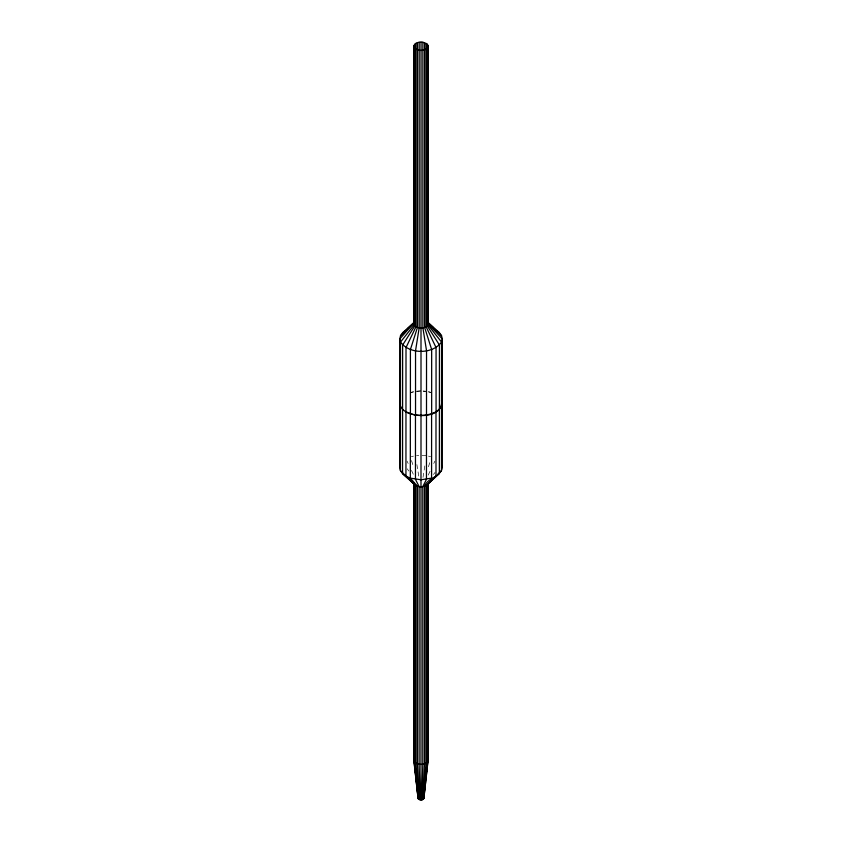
<?xml version="1.0" encoding="UTF-8"?>
<svg xmlns="http://www.w3.org/2000/svg" width="842" height="842" viewBox="0 0 842 842"><rect width="100%" height="100%" fill="white"/><g stroke="black" fill="none" stroke-linecap="round" stroke-linejoin="round"><path stroke-width="0.63" stroke-dasharray="4.21 3.16" d="M423.01 477.372L425.242 463.321M428.452 466.742L430.409 460.574M428.231 475.077L430.441 470.436M433.767 463.468L434.882 461.153M433.472 474.467L435.072 472.436M410.338 392.509L413.411 391.772M411.433 392.414L413.485 391.93M411.37 456.638L413.411 456.143M416.569 391.193L420.968 390.856M416.632 391.351L421.032 391.025M416.569 455.575L418.769 455.406M423.168 391.025L426.462 391.277M423.231 391.183L425.431 391.351M422.063 455.322L426.462 455.659M428.515 391.772L430.567 392.256M428.589 391.93L430.63 392.414M428.515 456.143L430.567 456.638M407.317 468.836L408.675 470.973M407.044 461.153L408.16 463.468M411.485 470.436L413.696 475.077M411.517 460.574L413.475 466.742M416.885 464.595L418.916 477.372"/><path stroke-width="1.26" d="M413.822 482.624L413.822 760.189L418.032 798.205L418.884 799.405L420.968 799.9L421.726 799.847L422.81 764.178L422.81 486.613L426.462 479.361L426.536 350.756L422.884 327.77L422.884 42.237C419.663 41.837 414.664 42.384 413.896 46.226L413.896 323.791C415.569 329.433 426.505 329.433 428.178 323.791L428.178 46.226L427.22 44.163L422.884 42.237M421.726 799.847L422.431 799.668L424.536 763.768L424.536 486.192C427.894 477.277 440.945 477.351 442.208 467.51L442.282 338.905L441.555 335.737L439.44 332.779L428.157 322.581M422.431 799.668L423.042 799.405L426.01 763.105L426.01 485.539L435.988 476.183L435.988 411.801C439.619 409.665 443.355 405.497 441.734 401.013M423.989 792.133L424.231 789.512M423.042 799.405L427.147 762.252L427.147 484.687L436.04 475.888M423.505 799.058L425.421 782.313M425.694 779.734L426.231 774.587M426.505 772.009L427.052 766.851M427.315 764.283L427.862 759.126L427.147 758.137M423.8 798.648L427.862 761.263L427.862 483.697M423.894 798.205L428.104 760.189L428.104 483.94M428.178 46.226C426.505 51.867 415.569 51.867 413.896 46.226M400.508 335.737L414.853 321.728L402.634 332.779L400.508 335.737L399.792 338.905L399.718 467.51L400.445 470.678L402.56 473.636L414.78 484.687C418.2 487.465 423.726 487.465 427.147 484.687L439.366 473.636L439.44 345.041L427.22 325.843L427.22 44.163M414.138 322.718L399.792 338.905L400.508 342.084L400.445 470.678L414.78 484.687L414.78 762.252L418.421 799.058M400.445 399.95L399.718 403.129L400.508 406.465M399.792 403.286L400.266 401.171M399.718 467.51L400.445 464.331M437.851 474.151L441.492 470.678L441.555 342.084L442.282 338.905L428.178 323.791M407.823 328.527L415.085 321.728M402.634 332.779L405.17 330.864M402.56 409.265C412.243 418.906 444.008 418.685 441.555 400.108M405.939 411.801C415.18 416.558 426.747 416.558 435.988 411.801M436.903 330.864L439.44 332.779M423.042 797.006L423.8 797.763M427.894 322.57L433.335 327.685M427.936 322.718L441.555 335.737M400.445 406.307L402.634 409.423M441.734 465.394L442.208 467.51M427.862 759.126C428.462 765.831 415.274 766.167 413.822 760.189M418.127 798.648L414.064 761.263L414.064 483.697M414.201 760.41L417.99 796.479M417.821 790.817L418.064 793.438M418.884 799.405L415.916 763.105L415.916 485.539L402.56 473.636L402.634 345.041L414.853 325.843L414.853 44.163M419.495 799.668L417.39 763.768L417.39 486.192L410.338 478.13L405.939 476.183L406.012 347.578L415.99 326.707L415.99 43.31M420.2 799.847L419.116 764.178L419.116 486.613L415.464 479.361L415.464 414.98M436.061 411.959L436.061 347.578L426.084 326.707L426.084 43.31M431.662 413.906L431.662 349.535L424.61 327.359L424.61 42.647M431.588 413.748L431.588 478.13L420.968 479.772L410.338 478.13L410.338 413.748M427.936 45.152L427.936 324.854L441.555 342.084C432.535 354.471 409.538 354.471 400.508 342.084L414.138 324.854L414.138 45.152M421.032 42.1L420.968 799.9M419.19 42.237L419.19 327.77L415.538 350.756L415.538 415.138M417.464 42.647L417.464 327.359L410.412 349.535L410.412 413.906"/></g></svg>
